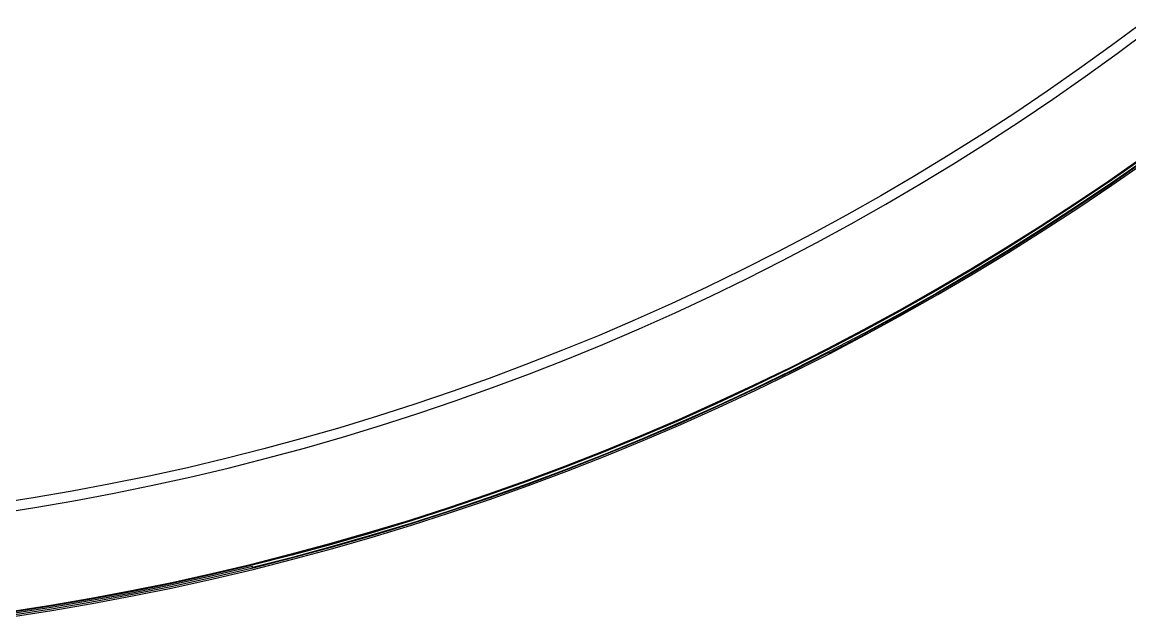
# Model space of a CAD drawing. Header units: millimetres. Extents: x 188.6 to 263.2, y 40.1 to 120.1.
# Drawn here: x 246.9394 to 247.0841, y 55.2534 to 55.3311 of the extents above; entities that cross this region are included whole.
import ezdxf

# ---------------------------------------------------------------- set-up
doc = ezdxf.new("R2010")
doc.units = ezdxf.units.MM
doc.layers.add('ARQ', color=8, linetype='Continuous')

# ---------------------------------------------------------------- blocks, each defined once
blk = doc.blocks.new('arq-3pav')
at = {"layer": 'ARQ'}
for p, q in [((42.07742, 15.07428), (42.0733, 15.07121)), ((42.07405, 15.07018), (42.07819, 15.07326)), ((42.0733, 15.07121), (42.06913, 15.0682)), ((42.06987, 15.06716), (42.07405, 15.07018)), ((42.06913, 15.0682), (42.06492, 15.06527)), ((42.06564, 15.06421), (42.06987, 15.06716)), ((42.06492, 15.06527), (42.06066, 15.0624)), ((42.06136, 15.06133), (42.06564, 15.06421)), ((42.06066, 15.0624), (42.05635, 15.05959)), ((42.05704, 15.05851), (42.06136, 15.06133)), ((42.05635, 15.05959), (42.05199, 15.05685)), ((42.05267, 15.05577), (42.05704, 15.05851)), ((42.05199, 15.05685), (42.04761, 15.05418)), ((42.07294, 15.05355), (42.07734, 15.05662)), ((42.04826, 15.05309), (42.05267, 15.05577)), ((42.07742, 15.0565), (42.07302, 15.05343)), ((42.0776, 15.05624), (42.0732, 15.05317)), ((42.07765, 15.05618), (42.07324, 15.05311)), ((42.07334, 15.05297), (42.07775, 15.05604)), ((42.04761, 15.05418), (42.04318, 15.05159)), ((42.04381, 15.05048), (42.04826, 15.05309)), ((42.0685, 15.05056), (42.07294, 15.05355)), ((42.07302, 15.05343), (42.06857, 15.05044)), ((42.0732, 15.05317), (42.06875, 15.05018)), ((42.07324, 15.05311), (42.06879, 15.05011)), ((42.06889, 15.04997), (42.07334, 15.05297)), ((42.04318, 15.05159), (42.0387, 15.04905)), ((42.03932, 15.04794), (42.04381, 15.05048)), ((42.064, 15.04763), (42.0685, 15.05056)), ((42.06857, 15.05044), (42.06408, 15.04751)), ((42.06875, 15.05018), (42.06425, 15.04725)), ((42.06879, 15.05011), (42.06429, 15.04718)), ((42.06439, 15.04703), (42.06889, 15.04997)), ((42.0387, 15.04905), (42.0342, 15.0466)), ((42.0348, 15.04547), (42.03932, 15.04794)), ((42.0342, 15.0466), (42.02965, 15.04421)), ((42.05947, 15.04478), (42.064, 15.04763)), ((42.06408, 15.04751), (42.05954, 15.04466)), ((42.06425, 15.04725), (42.05971, 15.04439)), ((42.06429, 15.04718), (42.05975, 15.04432)), ((42.05984, 15.04417), (42.06439, 15.04703)), ((42.03023, 15.04307), (42.0348, 15.04547)), ((42.02965, 15.04421), (42.02506, 15.04189)), ((42.05489, 15.04199), (42.05947, 15.04478)), ((42.05954, 15.04466), (42.05496, 15.04187)), ((42.05971, 15.04439), (42.05512, 15.0416)), ((42.05975, 15.04432), (42.05516, 15.04153)), ((42.05525, 15.04138), (42.05984, 15.04417)), ((42.02562, 15.04075), (42.03023, 15.04307)), ((42.02506, 15.04189), (42.02044, 15.03965)), ((42.02099, 15.03849), (42.02562, 15.04075)), ((42.05026, 15.03928), (42.05489, 15.04199)), ((42.05496, 15.04187), (42.05034, 15.03916)), ((42.05512, 15.0416), (42.05049, 15.03888)), ((42.05516, 15.04153), (42.05053, 15.03882)), ((42.05062, 15.03867), (42.05525, 15.04138)), ((42.02044, 15.03965), (42.01578, 15.03748)), ((42.0456, 15.03664), (42.05026, 15.03928)), ((42.01631, 15.03631), (42.02099, 15.03849)), ((42.05034, 15.03916), (42.04567, 15.03652)), ((42.05049, 15.03888), (42.04582, 15.03624)), ((42.05053, 15.03882), (42.04586, 15.03617)), ((42.04594, 15.03602), (42.05062, 15.03867)), ((42.01578, 15.03748), (42.01109, 15.03538)), ((42.0116, 15.03421), (42.01631, 15.03631)), ((42.04089, 15.03408), (42.0456, 15.03664)), ((42.04567, 15.03652), (42.04096, 15.03395)), ((42.01109, 15.03538), (42.00637, 15.03335)), ((42.04582, 15.03624), (42.04111, 15.03367)), ((42.04586, 15.03617), (42.04114, 15.03361)), ((42.04123, 15.03345), (42.04594, 15.03602)), ((42.00686, 15.03217), (42.0116, 15.03421)), ((42.03615, 15.03158), (42.04089, 15.03408)), ((42.04096, 15.03395), (42.03621, 15.03146)), ((42.04111, 15.03367), (42.03636, 15.03118)), ((42.04119, 15.03352), (42.03643, 15.03102)), ((42.03647, 15.03095), (42.04123, 15.03345)), ((42.04119, 15.03352), (42.04114, 15.03361)), ((42.00637, 15.03335), (42.00162, 15.0314)), ((42.00209, 15.03021), (42.00686, 15.03217)), ((42.00162, 15.0314), (41.99683, 15.02952)), ((42.03136, 15.02917), (42.03615, 15.03158)), ((42.03621, 15.03146), (42.03142, 15.02904)), ((42.03636, 15.03118), (42.03156, 15.02876)), ((42.03639, 15.03111), (42.0316, 15.02869)), ((42.03168, 15.02853), (42.03647, 15.03095)), ((42.03639, 15.03111), (42.03636, 15.03118)), ((42.03641, 15.03108), (42.03639, 15.03111)), ((42.03641, 15.03108), (42.03643, 15.03102)), ((42.03647, 15.03095), (42.03643, 15.03102)), ((41.99683, 15.02952), (41.99202, 15.02772)), ((41.99729, 15.02833), (42.00209, 15.03021)), ((42.02654, 15.02682), (42.03136, 15.02917)), ((41.99202, 15.02772), (41.98718, 15.026)), ((41.99246, 15.02652), (41.99729, 15.02833)), ((42.03142, 15.02904), (42.0266, 15.0267)), ((42.03156, 15.02876), (42.02674, 15.02641)), ((42.0316, 15.02869), (42.02677, 15.02634)), ((42.02685, 15.02618), (42.03168, 15.02853)), ((41.9876, 15.02479), (41.99246, 15.02652)), ((42.02168, 15.02456), (42.02654, 15.02682)), ((42.0266, 15.0267), (42.02174, 15.02443)), ((42.02674, 15.02641), (42.02187, 15.02414)), ((42.02677, 15.02634), (42.0219, 15.02408)), ((42.02198, 15.02391), (42.02685, 15.02618)), ((41.98718, 15.026), (41.98231, 15.02435)), ((41.98271, 15.02313), (41.9876, 15.02479)), ((41.98231, 15.02435), (41.97742, 15.02277)), ((42.01679, 15.02237), (42.02168, 15.02456)), ((42.02174, 15.02443), (42.01685, 15.02224)), ((42.02187, 15.02414), (42.01697, 15.02195)), ((42.0219, 15.02408), (42.017, 15.02188)), ((42.01707, 15.02172), (42.02198, 15.02391)), ((41.97742, 15.02277), (41.97251, 15.02128)), ((41.97781, 15.02155), (41.98271, 15.02313)), ((42.01186, 15.02026), (42.01679, 15.02237)), ((42.01685, 15.02224), (42.01192, 15.02013)), ((42.01697, 15.02195), (42.01204, 15.01984)), ((42.017, 15.02188), (42.01207, 15.01977)), ((41.97251, 15.02128), (41.96757, 15.01985)), ((41.97287, 15.02005), (41.97781, 15.02155)), ((42.01214, 15.0196), (42.01707, 15.02172)), ((41.96757, 15.01985), (41.96261, 15.01852)), ((41.96791, 15.01862), (41.97287, 15.02005)), ((42.0069, 15.01822), (42.01186, 15.02026)), ((42.01192, 15.02013), (42.00696, 15.01809)), ((42.01204, 15.01984), (42.00707, 15.0178)), ((42.01207, 15.01977), (42.0071, 15.01773)), ((42.00717, 15.01756), (42.01214, 15.0196)), ((41.96261, 15.01852), (41.95763, 15.01725)), ((41.96294, 15.01728), (41.96791, 15.01862)), ((42.00191, 15.01626), (42.0069, 15.01822)), ((42.00696, 15.01809), (42.00196, 15.01613)), ((42.00707, 15.0178), (42.00208, 15.01584)), ((42.0071, 15.01773), (42.0021, 15.01577)), ((42.00217, 15.0156), (42.00717, 15.01756)), ((41.95263, 15.01606), (41.94761, 15.01496)), ((41.95763, 15.01725), (41.95263, 15.01606)), ((41.95794, 15.01601), (41.96294, 15.01728)), ((41.9969, 15.01438), (42.00191, 15.01626)), ((42.00196, 15.01613), (41.99694, 15.01425)), ((41.94761, 15.01496), (41.94258, 15.01393)), ((41.94788, 15.01371), (41.95292, 15.01482)), ((41.95292, 15.01482), (41.95794, 15.01601)), ((42.00208, 15.01584), (41.99705, 15.01395)), ((42.0021, 15.01577), (41.99708, 15.01388)), ((41.99714, 15.01372), (42.00217, 15.0156)), ((41.94258, 15.01393), (41.93754, 15.01298)), ((41.94283, 15.01267), (41.94788, 15.01371)), ((41.99185, 15.01258), (41.9969, 15.01438)), ((41.99694, 15.01425), (41.99189, 15.01245)), ((41.99705, 15.01395), (41.992, 15.01215)), ((41.99708, 15.01388), (41.99202, 15.01208)), ((41.99208, 15.01191), (41.99714, 15.01372)), ((41.93247, 15.01211), (41.92739, 15.01131)), ((41.93754, 15.01298), (41.93247, 15.01211)), ((41.93267, 15.01085), (41.93776, 15.01172)), ((41.93776, 15.01172), (41.94283, 15.01267)), ((41.98677, 15.01086), (41.99185, 15.01258)), ((41.99189, 15.01245), (41.98681, 15.01073)), ((41.992, 15.01215), (41.98691, 15.01043)), ((41.99202, 15.01208), (41.98694, 15.01036)), ((41.98699, 15.01019), (41.99208, 15.01191)), ((41.92757, 15.01005), (41.93267, 15.01085)), ((41.98167, 15.00922), (41.98677, 15.01086)), ((41.98681, 15.01073), (41.98171, 15.00909)), ((41.98691, 15.01043), (41.9818, 15.00878)), ((41.98694, 15.01036), (41.98183, 15.00871)), ((41.97654, 15.00766), (41.98167, 15.00922)), ((41.98171, 15.00909), (41.97658, 15.00752)), ((41.98188, 15.00854), (41.98699, 15.01019)), ((41.97139, 15.00618), (41.97654, 15.00766)), ((41.97658, 15.00752), (41.97143, 15.00604)), ((41.9818, 15.00878), (41.97667, 15.00722)), ((41.98183, 15.00871), (41.97669, 15.00715)), ((41.97674, 15.00698), (41.98188, 15.00854)), ((41.96621, 15.00478), (41.97139, 15.00618)), ((41.97143, 15.00604), (41.96625, 15.00464)), ((41.97667, 15.00722), (41.97151, 15.00574)), ((41.97669, 15.00715), (41.97153, 15.00566)), ((41.97158, 15.00549), (41.97674, 15.00698)), ((41.96102, 15.00346), (41.96621, 15.00478)), ((41.96625, 15.00464), (41.96105, 15.00332)), ((41.97151, 15.00574), (41.96633, 15.00434)), ((41.97153, 15.00566), (41.96635, 15.00426)), ((41.96639, 15.00409), (41.97158, 15.00549)), ((41.9558, 15.00222), (41.96102, 15.00346)), ((41.96105, 15.00332), (41.95583, 15.00208)), ((41.96109, 15.00315), (41.95587, 15.00191)), ((41.96113, 15.00302), (41.96109, 15.00315)), ((41.96633, 15.00434), (41.96113, 15.00302)), ((41.96635, 15.00426), (41.96114, 15.00294)), ((41.96119, 15.00277), (41.96639, 15.00409)), ((41.95057, 15.00107), (41.9558, 15.00222)), ((41.95583, 15.00208), (41.9506, 15.00093)), ((41.95587, 15.00191), (41.95063, 15.00076)), ((41.95592, 15.0017), (41.95068, 15.00055)), ((41.96114, 15.00294), (41.95592, 15.0017)), ((41.95596, 15.00153), (41.96119, 15.00277)), ((41.94532, 14.99999), (41.95057, 15.00107)), ((41.9506, 15.00093), (41.94534, 14.99985)), ((41.95063, 15.00076), (41.94538, 14.99968)), ((41.95068, 15.00055), (41.94542, 14.99947)), ((41.94545, 14.9993), (41.95072, 15.00037)), ((41.95072, 15.00037), (41.95596, 15.00153)), ((41.93476, 14.99809), (41.94005, 14.999)), ((41.94007, 14.99886), (41.93479, 14.99795)), ((41.9401, 14.99869), (41.93481, 14.99778)), ((41.94005, 14.999), (41.94532, 14.99999)), ((41.94534, 14.99985), (41.94007, 14.99886)), ((41.94538, 14.99968), (41.9401, 14.99869)), ((41.94542, 14.99947), (41.94014, 14.99848)), ((41.94017, 14.9983), (41.94545, 14.9993)), ((41.92947, 14.99727), (41.93476, 14.99809)), ((41.93479, 14.99795), (41.92949, 14.99713)), ((41.93481, 14.99778), (41.92951, 14.99696)), ((41.93485, 14.99757), (41.92955, 14.99674)), ((41.92957, 14.99657), (41.93488, 14.99739)), ((41.94014, 14.99848), (41.93485, 14.99757)), ((41.93488, 14.99739), (41.94017, 14.9983))]:
    blk.add_line(p, q, dxfattribs=at)

msp = doc.modelspace()

# ---------------------------------------------------------------- block references
msp.add_blockref('arq-3pav', (205.00842, 40.25682))

doc.saveas('drawing.dxf')
